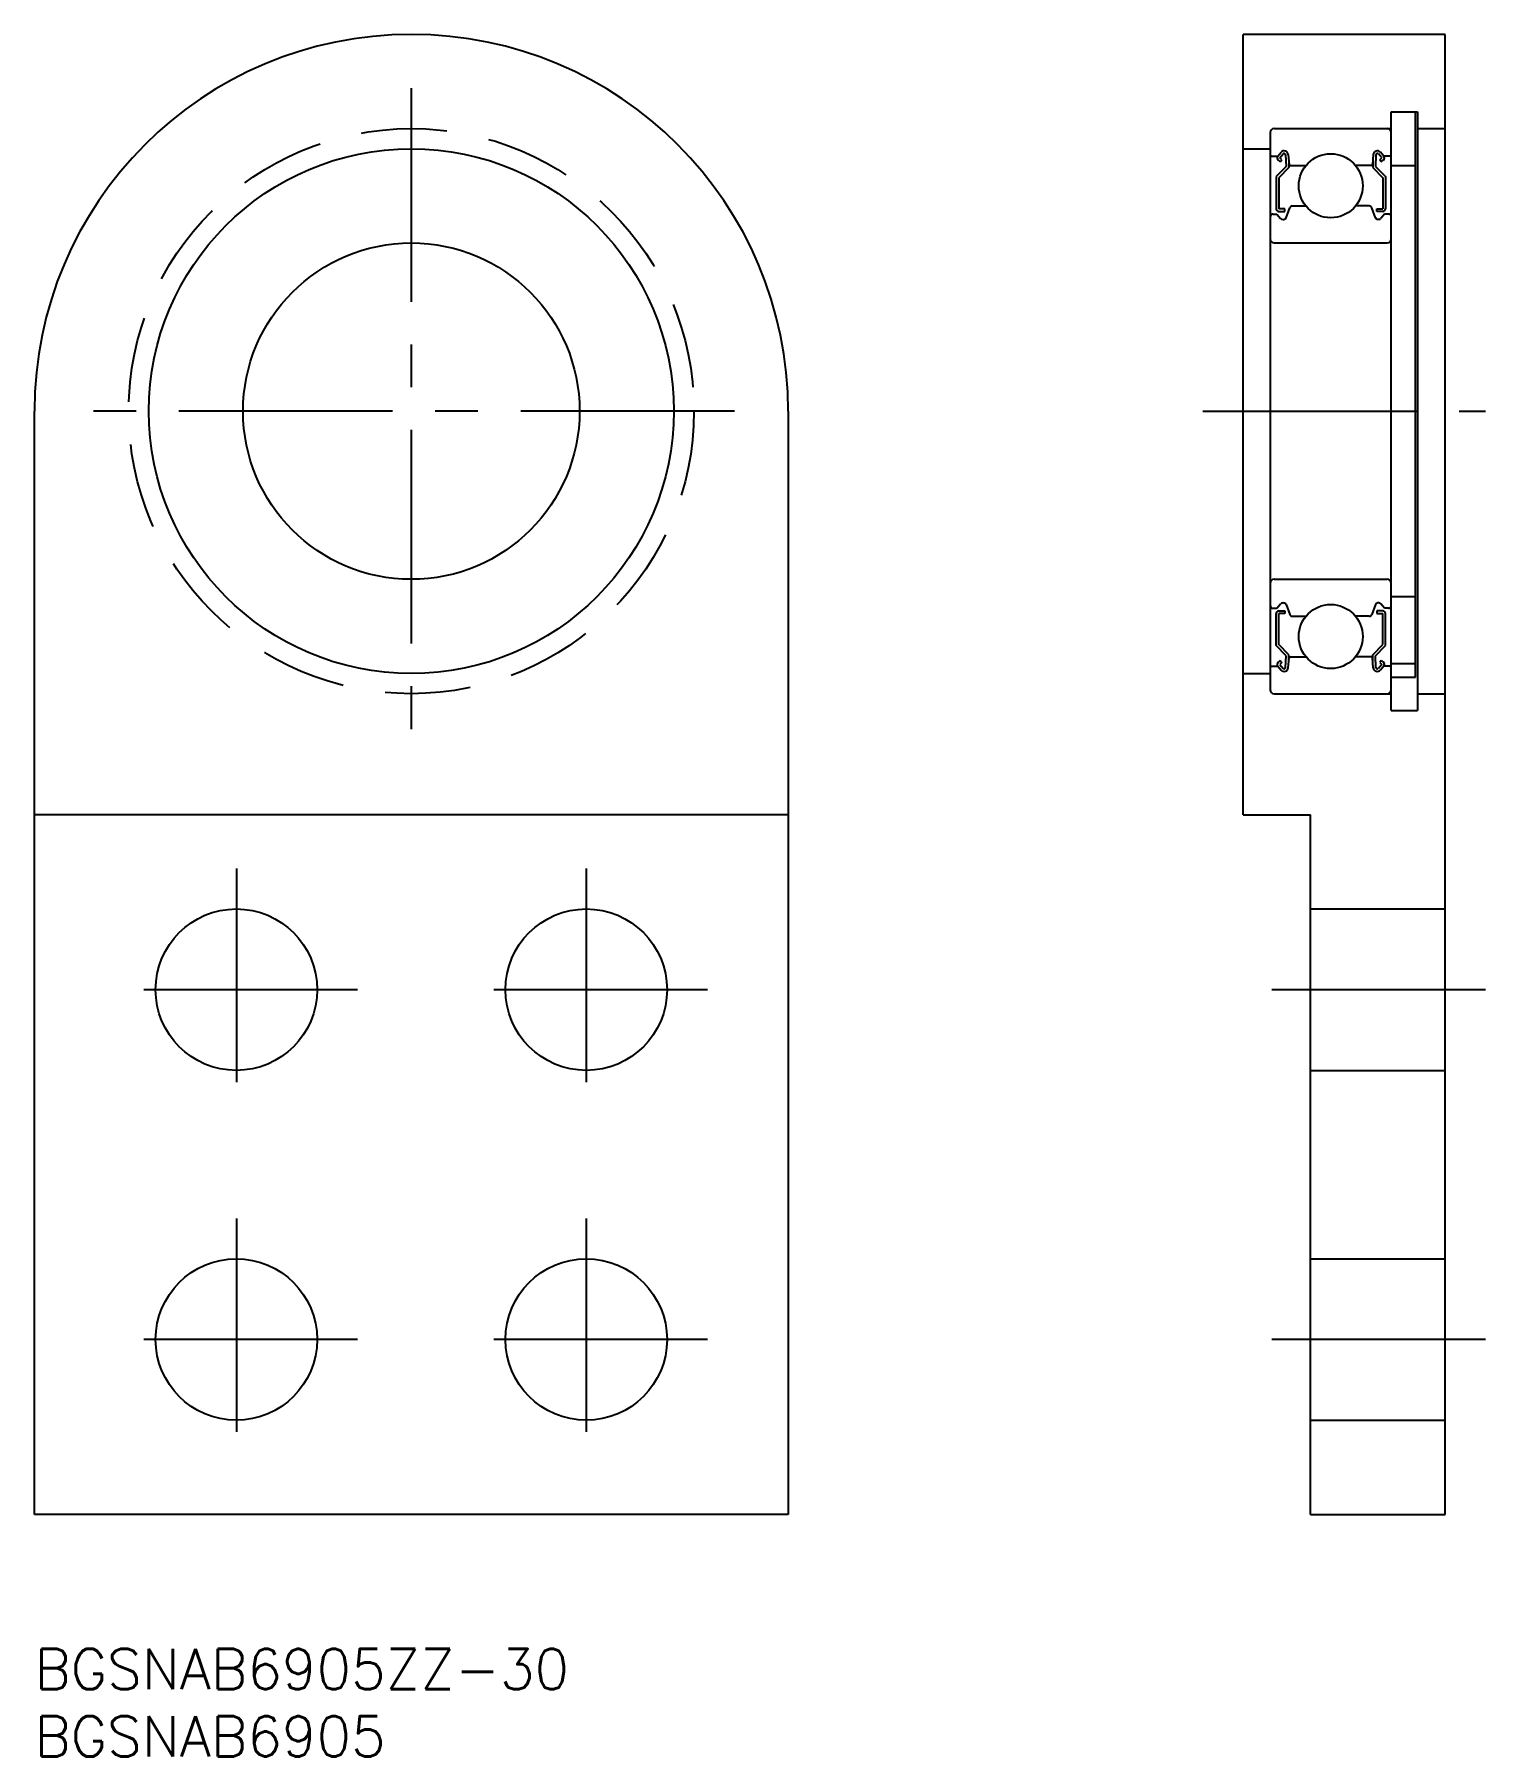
# Model space of a CAD drawing. Extents: x 0 to 108, y -8 to 120.
import ezdxf

# ---------------------------------------------------------------- set-up
doc = ezdxf.new("R2010")
doc.units = 0
doc.header["$LTSCALE"] = 0.5
doc.linetypes.add('CENTER', pattern=[50.8, 31.75, -6.35, 6.35, -6.35])
doc.linetypes.add('DASHED', pattern=[19.05, 12.7, -6.35])
for name, color, linetype in [('MSM_CENTER', 1, 'CENTER'), ('MSM_CONTINUOUS', 7, 'CONTINUOUS'), ('MSM_DASHED', 4, 'DASHED'), ('MSM_PART_NUMBER', 7, 'CONTINUOUS')]:
    doc.layers.add(name, color=color, linetype=linetype)
doc.styles.get("Standard").update_dxf_attribs({"font": 'txt.shx', "height": 3, "bigfont": 'bigfont.shx'})

# ---------------------------------------------------------------- blocks, each defined once
blk = doc.blocks.new('*U6')
at = {"layer": 'MSM_PART_NUMBER'}
blk.add_text('BGSNAB6905ZZ-30', height=3, dxfattribs=at).set_placement((0, -3))
blk = doc.blocks.new('*U7')
at = {"layer": 'MSM_PART_NUMBER'}
blk.add_text('BGSNAB6905', height=3, dxfattribs=at).set_placement((0, -8))

msp = doc.modelspace()

# ---------------------------------------------------------------- linework, layer by layer
at = {"layer": 'MSM_CENTER'}
for p, q in [((28, 116), (28, 68)), ((52, 92), (4, 92)), ((86.81, 92), (107.81, 92)), ((15, 58), (15, 40)), ((41, 58), (41, 40)), ((24, 49), (6, 49)), ((50, 49), (32, 49)), ((107.81, 49), (91.81, 49)), ((15, 32), (15, 14)), ((41, 32), (41, 14)), ((24, 23), (6, 23)), ((50, 23), (32, 23)), ((107.81, 23), (91.81, 23))]:
    msp.add_line(p, q, dxfattribs=at)
at = {"layer": 'MSM_CONTINUOUS'}
for p, q in [((89.81, 62), (89.81, 120)), ((104.81, 120), (89.81, 120)), ((104.81, 10), (104.81, 120)), ((100.81, 69.75), (100.81, 114.25)), ((100.81, 114.25, 0.88), (102.76, 114.25, 0.88)), ((102.61, 72.24, 1.25), (102.61, 114.25, 1.25)), ((102.76, 114.25), (102.76, 69.75)), ((91.81, 112.7), (91.81, 71.3)), ((92.11, 113), (100.81, 113)), ((102.76, 113, 0.88), (104.81, 113, 0.88)), ((89.81, 111.5), (91.81, 111.5)), ((91.91, 110.95), (92.37, 110.95)), ((93, 110.18), (92.25, 109.43)), ((92.37, 110.95), (92.62, 111.25)), ((92.55, 110.54), (92.4, 110.67)), ((93.2, 110.1), (92.45, 109.35)), ((92.53, 110.82), (92.78, 111.12)), ((92.68, 110.69), (92.53, 110.82)), ((92.55, 110.54), (92.68, 110.69)), ((92.95, 111.06), (93, 110.18)), ((93.15, 111.08), (93.22, 110.34)), ((93.2, 110.57), (93.2, 110.1)), ((93.32, 110.25), (94.46, 110.25)), ((99.31, 110.25), (98.16, 110.25)), ((99.47, 111.08), (99.41, 110.34)), ((99.43, 110.57), (99.43, 110.1)), ((99.43, 110.1), (100.18, 109.35)), ((99.67, 111.06), (99.63, 110.18)), ((99.63, 110.18), (100.38, 109.43)), ((100.1, 110.82), (99.85, 111.12)), ((99.95, 110.69), (100.1, 110.82)), ((100.07, 110.54), (99.95, 110.69)), ((100.25, 110.95), (100, 111.25)), ((100.07, 110.54), (100.23, 110.67)), ((100.71, 110.95), (100.25, 110.95)), ((100.81, 110.25, 0.88), (102.61, 110.25, 0.88)), ((92.25, 109.43), (92.25, 107.05)), ((92.45, 109.35), (92.45, 107.05)), ((100.18, 109.35), (100.18, 107.05)), ((100.38, 109.43), (100.38, 107.05)), ((92.01, 106.65), (92.31, 106.65)), ((92.31, 106.65), (92.59, 106.32)), ((92.9, 107.05), (92.45, 107.05)), ((92.45, 106.85), (92.9, 106.85)), ((92.74, 106.25), (92.81, 106.25)), ((92.9, 106.85), (92.9, 107.05)), ((92.99, 106.38), (93.26, 107.12)), ((93.45, 107.25), (94.46, 107.25)), ((99.17, 107.25), (98.16, 107.25)), ((99.63, 106.38), (99.36, 107.12)), ((99.73, 106.85), (99.73, 107.05)), ((99.73, 107.05), (100.18, 107.05)), ((100.18, 106.85), (99.73, 106.85)), ((99.88, 106.25), (99.82, 106.25)), ((100.31, 106.65), (100.04, 106.32)), ((100.61, 106.65), (100.31, 106.65)), ((92.11, 104.5), (100.51, 104.5)), ((0, 10), (0, 92)), ((56, 92), (56, 10)), ((92.11, 79.5), (100.51, 79.5)), ((100.81, 78.22, 0.88), (102.61, 78.22, 0.88)), ((92.01, 77.35), (92.31, 77.35)), ((92.25, 74.57), (92.25, 76.95)), ((92.31, 77.35), (92.59, 77.68)), ((92.45, 77.15), (92.9, 77.15)), ((92.45, 74.65), (92.45, 76.95)), ((92.9, 76.95), (92.45, 76.95)), ((92.74, 77.75), (92.81, 77.75)), ((92.9, 77.15), (92.9, 76.95)), ((92.99, 77.62), (93.26, 76.88)), ((99.63, 77.62), (99.36, 76.88)), ((99.73, 77.15), (99.73, 76.95)), ((100.18, 77.15), (99.73, 77.15)), ((99.73, 76.95), (100.18, 76.95)), ((99.88, 77.75), (99.82, 77.75)), ((100.31, 77.35), (100.04, 77.68)), ((100.18, 74.65), (100.18, 76.95)), ((100.61, 77.35), (100.31, 77.35)), ((100.38, 74.57), (100.38, 76.95)), ((93.45, 76.75), (94.46, 76.75)), ((93.7, 76.75), (93.7, 76.75)), ((99.17, 76.75), (98.16, 76.75)), ((93, 73.82), (92.25, 74.57)), ((93.2, 73.9), (92.45, 74.65)), ((99.43, 73.9), (100.18, 74.65)), ((99.63, 73.82), (100.38, 74.57)), ((91.91, 73.05), (92.37, 73.05)), ((92.37, 73.05), (92.62, 72.75)), ((92.55, 73.46), (92.4, 73.33)), ((92.68, 73.31), (92.53, 73.18)), ((92.53, 73.18), (92.78, 72.88)), ((92.55, 73.46), (92.68, 73.31)), ((92.95, 72.94), (93, 73.82)), ((93.15, 72.92), (93.22, 73.66)), ((93.2, 73.43), (93.2, 73.9)), ((93.32, 73.75), (94.46, 73.75)), ((99.31, 73.75), (98.16, 73.75)), ((99.47, 72.92), (99.41, 73.66)), ((99.43, 73.43), (99.43, 73.9)), ((99.67, 72.94), (99.63, 73.82)), ((100.1, 73.18), (99.85, 72.88)), ((100.07, 73.46), (99.95, 73.31)), ((99.95, 73.31), (100.1, 73.18)), ((100.25, 73.05), (100, 72.75)), ((100.07, 73.46), (100.23, 73.33)), ((100.71, 73.05), (100.25, 73.05)), ((100.81, 73.25), (102.61, 73.25)), ((89.81, 72.5), (91.81, 72.5)), ((100.81, 72.24, 0.88), (102.61, 72.24, 0.88)), ((92.11, 71), (100.81, 71)), ((102.76, 71, 0.88), (104.81, 71, 0.88)), ((100.81, 69.75, 0.88), (102.76, 69.75, 0.88)), ((56, 62), (0, 62)), ((89.81, 62), (94.81, 62)), ((94.81, 10), (94.81, 62)), ((94.81, 55), (104.81, 55)), ((94.81, 43), (104.81, 43)), ((94.81, 29), (104.81, 29)), ((94.81, 17), (104.81, 17)), ((56, 10), (0, 10)), ((94.81, 10), (104.81, 10))]:
    msp.add_line(p, q, dxfattribs=at)
for centre, radius in [((28, 92), 19.5), ((96.31, 108.75), 2.38), ((28, 92), 12.5), ((96.31, 75.25), 2.38), ((15, 49), 6), ((41, 49), 6), ((15, 23), 6), ((41, 23), 6)]:
    msp.add_circle(centre, radius, dxfattribs=at)
for centre, radius, start, end in [((28, 92), 28, 0, 180), ((92.11, 112.7), 0.3, 90, 180), ((100.51, 112.7), 0.3, 0, 90), ((91.91, 111.05), 0.1, 180, 270), ((92.53, 110.82), 0.2, 140, 230.0841), ((92.85, 111.05), 0.3, 4.9967, 140), ((92.85, 111.05), 0.1, 2.8198, 140.001), ((93.32, 110.35), 0.1, 184.9967, 270.0005), ((99.31, 110.35), 0.1, 269.9995, 355.0033), ((99.77, 111.05), 0.3, 40, 175.0033), ((99.77, 111.05), 0.1, 39.999, 177.1802), ((100.1, 110.82), 0.2, 309.9159, 40), ((100.71, 111.05), 0.1, 270, 0), ((92.01, 106.45), 0.2, 90, 180), ((92.45, 107.05), 0.2, 180, 270), ((92.74, 106.45), 0.2, 219.9919, 270), ((92.81, 106.45), 0.2, 270, 339.9919), ((93.45, 107.05), 0.2, 90, 159.9919), ((99.17, 107.05), 0.2, 20.0081, 90), ((99.82, 106.45), 0.2, 200.0081, 270), ((99.88, 106.45), 0.2, 270, 320.0081), ((100.18, 107.05), 0.2, 270, 0), ((100.61, 106.45), 0.2, 0, 90), ((92.11, 104.8), 0.3, 180, 270), ((100.51, 104.8), 0.3, 270, 0), ((92.11, 79.2), 0.3, 90, 180), ((100.51, 79.2), 0.3, 0, 90), ((92.01, 77.55), 0.2, 180, 270), ((92.45, 76.95), 0.2, 90, 180), ((92.74, 77.55), 0.2, 90, 140.0081), ((92.81, 77.55), 0.2, 20.0081, 90), ((93.45, 76.95), 0.2, 200.0081, 270), ((99.17, 76.95), 0.2, 270, 339.9919), ((99.82, 77.55), 0.2, 90, 159.9919), ((99.88, 77.55), 0.2, 39.9919, 90), ((100.18, 76.95), 0.2, 0, 90), ((100.61, 77.55), 0.2, 270, 0), ((91.91, 72.95), 0.1, 90, 180), ((92.53, 73.18), 0.2, 129.9159, 220), ((93.32, 73.65), 0.1, 89.9995, 175.0033), ((99.31, 73.65), 0.1, 4.9967, 90.0005), ((100.1, 73.18), 0.2, 320, 50.0841), ((100.71, 72.95), 0.1, 0, 90), ((92.85, 72.95), 0.3, 220, 355.0033), ((92.85, 72.95), 0.1, 219.999, 357.1802), ((99.77, 72.95), 0.3, 184.9967, 320), ((99.77, 72.95), 0.1, 182.8198, 320.001), ((92.11, 71.3), 0.3, 180, 270), ((100.51, 71.3), 0.3, 270, 0)]:
    msp.add_arc(centre, radius, start, end, dxfattribs=at)
at = {"layer": 'MSM_DASHED'}
msp.add_circle((28, 92), 21, dxfattribs=at)

# ---------------------------------------------------------------- block references
at = {"layer": 'MSM_CONTINUOUS'}
for name in ['*U6', '*U7']:
    msp.add_blockref(name, (0, 0), dxfattribs=at)

doc.saveas('drawing.dxf')
